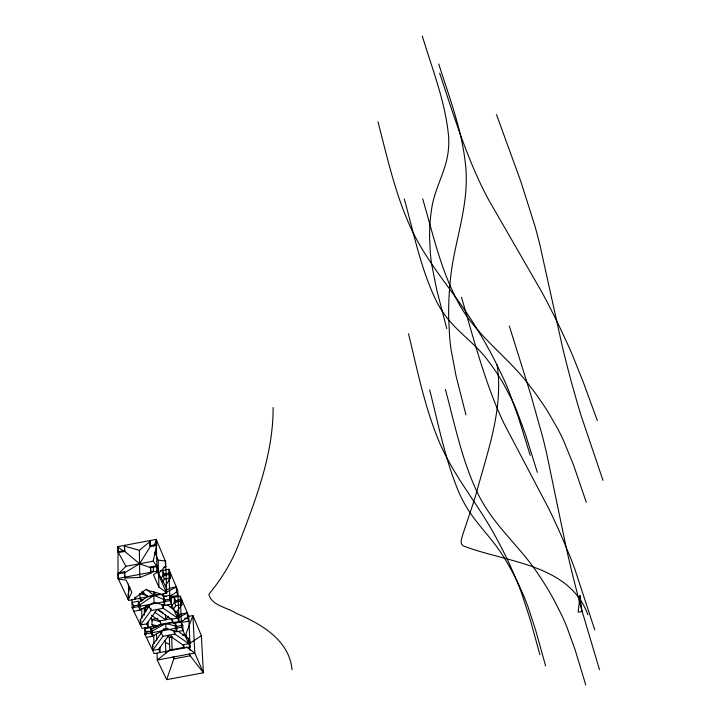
<?xml version="1.0" encoding="UTF-8"?>
<svg xmlns="http://www.w3.org/2000/svg" width="721" height="721" viewBox="0 0 721 721"><rect width="100%" height="100%" fill="white"/><g stroke="black" fill="none" stroke-linecap="round" stroke-linejoin="round"><path stroke-width="1.08" d="M154.763 552.214L158.178 560.154L165.334 560.992L165.506 566.156L158.557 573.528L166.2 587.146L166.38 592.491L158.944 587.155L153.519 574.88L157.385 571.933L157.241 566.553L153.176 561.19L156.655 545.4L156.511 540.209L153.762 545.869M124.391 550.601L118.01 551.808L118.388 552.61L124.76 551.412L124.363 545.391L124.76 551.412L139.577 563.75L150.77 567.769L157.241 566.553L156.89 565.742L150.41 566.958L150.887 573.15L139.784 577.458L124.913 578.035L124.508 571.834L118.028 573.051L118.424 579.26L126.067 580.035L131.844 592.238L128.221 599.656L128.185 594.284L129.825 586.957M188.623 616.365L192.931 615.554L201.366 635.67L203.403 672.783L166.668 679.633L173.833 658.85L173.752 656.615M155.61 592.671L153.852 595.375L140 604.748L140.081 610.083L133.809 611.264M162.613 581.838L164.361 579.134L170.544 577.972L170.354 572.835L164.199 573.988L162.658 570.419L162.82 575.565L164.361 579.134M172.878 622.647L171.373 619.24L157.187 609.425L146.615 623.881L140.424 625.035L140.343 619.727L149.68 605.298M165.289 586.092L170.544 577.972L169.02 574.403L162.82 575.565M176.131 612.499L181.89 604.595L181.665 599.512M184.062 645.926L184.152 648.017L182.719 644.799L168.903 635.201L158.647 649.297L152.627 650.423L162.901 636.319L174.915 634.074L188.749 643.673L188.505 638.445L178.393 631.434M170.58 607.632L175.041 601.512M154.618 612.138L165.641 619.781L168.2 616.266M173.319 609.236L175.879 605.721L181.89 604.595L180.448 601.215L174.419 602.35L174.23 597.249L175.681 600.638L175.762 602.666M152.627 650.423L152.51 645.169L162.108 632.011M160.909 578.476L163.541 574.889M140.424 625.035L151.013 610.588L150.968 608.56M153.176 561.19L125.977 566.309L118.415 573.853L124.886 572.636L139.577 563.75L150.274 546.608L149.806 540.597L150.274 546.608L156.655 545.4L156.313 544.589L149.923 545.788M139.784 577.458L139.36 550.303L150.157 541.408M184.08 647.35L169.768 650.027L157.25 660.03L166.668 679.633M169.39 596.898L176.519 592.004L176.321 586.894L170.255 588.03L166.407 590.111M138.387 602.792L147.661 596.537L160.044 594.212L166.181 596.763M189.614 643.529L201.366 635.67M150.779 572.564L153.6 570.816M179.214 622.611L187.55 617.87L187.316 612.814L181.413 613.922L178.628 615.491M178.078 618.032L187.316 612.814M175.212 623.079L176.69 626.423L176.897 631.686L175.419 628.351L175.212 623.079L181.322 621.935L182.783 625.287L183.008 630.542L176.897 631.686L165.92 628.631L152.473 636.255L146.372 637.4M175.699 626.152L165.758 623.431L152.347 630.974L146.264 632.119L144.678 628.793L150.779 627.649L152.347 630.974L152.473 636.255L150.896 632.939L150.779 627.649M148.193 631.037L146.264 632.119L146.309 634.228M151.077 629.415L159.729 624.557L171.787 622.304L175.78 623.386M165.208 605.37L163.64 601.837L163.469 596.51L169.759 595.33L171.301 598.881L171.49 604.198L165.208 605.37L154.033 602.486L140.081 610.083L138.423 606.568L138.342 601.224L132.06 602.405L133.745 605.919L133.773 608.055M176.321 586.894L162.928 594.167L162.991 596.168M118.001 546.59L156.169 539.398L165.659 561.776L166.713 593.266L128.59 600.422L118.037 578.458L118.001 546.59L118.388 552.61L125.977 566.309M163.757 567.328L165.839 566.931L165.506 566.156M118.037 578.458L157.034 571.122L166.713 593.266M160.116 570.897L168.831 569.257L177.781 590.346L179.051 621.493L142.055 628.415L132.114 607.749L132.033 599.872M141.217 601.413L140.018 598.854L139.937 593.725L143.984 592.959M170.408 597.97L180.232 596.123L188.695 616.085L190.155 646.899L154.168 653.614L144.777 634.083L144.651 627.396M133.745 605.919L138.955 604.946M163.469 596.51L165.037 600.052L170.255 599.07M132.114 607.749L169.949 600.656L179.051 621.493M149.319 607.055L144.299 607.992L145.867 611.345L145.768 606.244L149.752 605.496M175.681 600.638L180.674 599.701M156.493 627.207L153.546 627.757L152.032 624.521L151.915 619.447L157.809 618.339M151.365 615.166L159.62 620.907L171.652 618.654L172.752 621.132M171.373 619.24L177.564 618.086L177.348 612.796L167.326 604.604M184.585 618.429L187.55 617.87L188.938 621.132L183.035 622.241L182.332 620.61M176.69 626.423L182.783 625.287M162.901 629.199L167.939 628.261M144.777 634.083L181.548 627.198L190.155 646.899M167.894 635.985L169.345 637.679L172.616 637.067M182.449 635.228L185.73 634.615L192.931 615.554L194.805 653.019L203.403 672.783L190.191 655.804L189.326 653.83M182.719 644.799L188.749 643.673M190.191 655.804L173.833 658.85L172.932 656.894M139.937 593.725L147.463 595.636M151.915 619.447L160.368 621.772M152.032 624.521L158.395 626.297M124.733 546.203L139.36 550.303M164.018 599.629L153.852 595.375L146.345 589.228M140.018 598.854L142.974 600.115M164.577 640.383L165.497 642.375L169.444 644.466M177.564 618.086L163.361 608.272L161.81 604.811M158.151 609.56L163.64 613.364M145.768 606.244L147.598 607.515M186.279 646.944L194.805 653.019L157.25 660.03L157.079 653.397M118.379 547.401L123.39 551.024M141.83 591.761L147.661 596.537M128.185 594.284L128.554 595.05M140.343 619.727L141.154 621.421M152.51 645.169L153.276 646.773M124.913 578.035L124.508 571.834M146.615 623.881L148.22 627.261L148.111 621.971M158.647 649.297L160.161 652.496L160.017 647.26M138.342 601.224L140 604.748M151.122 617.735L152.663 621.069M148.616 605.397L151.013 610.588L163.361 608.272L163.243 604.225M160.63 631.416L162.901 636.319M160.422 631.398L161.342 633.399M159.62 620.907L161.134 624.206M173.446 630.803L174.915 634.074L174.797 630.965M173.121 621.962L173.851 623.602M150.887 573.15L150.41 566.958M160.359 594.455L160.017 593.689L145.39 589.697L134.584 598.457L134.944 599.223L134.917 597.078M187.46 638.581L185.73 634.615L185.829 636.859M171.183 594.861L171.922 596.582L177.988 595.447L176.519 592.004M174.419 602.35L175.879 605.721M166.2 587.146L166.533 587.921M177.348 612.796L178.835 616.212M188.505 638.445L189.911 641.672M587.894 614.68C568.932 563.669 506.548 562.768 463.053 545.788C459.286 543.156 462.017 537.974 462.792 534.513C467.235 521.067 471.931 507.71 476.058 494.155C487.243 452.283 503.808 408.807 497.084 364.934M496.499 114.576L520.868 181.611L534.865 225.799A236.155 46.667 83.5 0 1 539.696 244.031L562.551 347.45A813.838 303.496 -88.7 0 0 571.942 384.041L577.341 403.102A575.358 197.13 88.4 0 0 581.333 416.323L602.999 480.384M597.367 420.667L583.415 382.572L573.06 356.58A552.403 245.374 43.7 0 0 567.454 343.746L558.946 325.541A744.387 351.659 40.6 0 0 541.462 291.419L487.991 198.69A252.999 69.342 50.1 0 1 479.618 181.89C463.261 146.841 451.86 109.781 439.648 73.154M586.272 502.222L573.456 464.784L563.362 440.143A398.965 313.446 -23.7 0 0 557.594 428.553L548.537 412.8A492.813 382.445 -28.7 0 0 529.223 385.203C511.072 361.14 486.45 342.908 468.56 318.637A268.122 169.886 1.5 0 1 459.656 305.1C441.279 272.132 433.177 234.83 422.704 198.897M438.756 63.989C449.967 99.48 463.873 134.908 466.145 172.427A266.734 152.69 -42.2 0 1 465.937 189.235C463.828 220.968 452.563 251.232 450.084 282.938A728.084 459.322 -12.8 0 0 448.669 317.754L449.589 336.365A550.294 360.752 -16.7 0 0 451.049 349.478L456.069 376.02L465.946 414.899M422.29 36.05C432.348 69.423 445.686 102.427 448.678 137.432A332.309 150.094 25.3 0 1 448.363 149.968C446.398 171.183 433.754 189.542 431.41 210.703A520.039 224.06 41.7 0 0 429.572 237.371L430.329 252.99A429.608 191.182 40.5 0 0 431.726 264.643L436.728 289.806L446.75 328.623M509.323 326.027L530.584 393.981L542.616 436.827A204.413 38.213 82 0 1 546.725 453.806L566.003 546.689A555.612 186.892 83.3 0 0 573.862 579.981L578.359 597.502A424.444 130.24 82.6 0 0 581.676 609.75L599.502 669.719M594.762 629.902L574.898 569.275A416.702 228.079 50.5 0 0 570.275 557.216L563.236 540.191A532.927 312.31 48.7 0 0 548.708 508.53L503.88 423.263A217.841 77.183 52.8 0 1 496.742 407.257C482.07 371.603 472.282 334.211 461.503 297.259M537.334 472.336L525.528 434.529L516.624 410.402A358.824 185.414 -75.6 0 0 511.739 399.506L504.294 385.266A429.157 214.957 -76.8 0 0 489 361.987C476.058 343.701 456.285 331.687 443.604 313.202A309.309 162.396 -56.6 0 1 436.755 301.919C420.875 269.42 413.89 233.55 404.274 198.915M530.223 455.366L518.345 417.135L509.017 391.413A491.974 330.083 19.9 0 0 503.682 378.94L495.309 361.509A638.95 436.367 14.5 0 0 477.401 329.596C460.133 300.63 437.476 275.314 420.442 246.203A256.496 120.209 34 0 1 412.042 230.522C395.658 196.04 387.583 158.467 377.939 121.741M585.758 684.95L575.151 649.891L566.724 626.603A329.281 288.121 -30.3 0 0 561.902 615.581L554.296 600.503A405.4 348.027 -36.7 0 0 538.019 573.871C522.689 550.565 501.374 531.936 486.305 508.44A226.872 165.992 5.5 0 1 478.582 495.075C462.242 461.773 454.942 425.057 445.416 389.448M545.626 665.952L535.712 630.397L528.187 607.271A308.678 168.696 -80.1 0 0 524.05 596.627L517.714 582.46A369.612 195.517 -80.9 0 0 504.655 558.568C493.443 539.362 476.329 524.455 465.351 505.106A245.852 154.303 -61.6 0 1 459.295 493.29C445.227 460.169 438.512 424.561 429.644 389.836M539.93 654.749L529.953 618.78L522.076 594.492A381.121 300.657 28.5 0 0 517.588 582.73L510.522 566.318A478.438 390.611 22.5 0 0 495.399 536.352C480.871 509.269 461.287 485.296 446.993 458.096A220.473 122.723 38 0 1 439.702 442.982C424.84 408.014 417.486 370.531 408.51 333.778M292.068 669.764C289.319 640.023 260.894 623.674 236.118 613.283C227.638 607.479 211.307 605.631 208.892 594.266C220.833 579.729 231.099 563.633 237.984 545.95C254.973 501.663 273.286 455.573 273.124 407.5M189.776 646.872L189.929 650.225M180.232 596.123L181.548 627.198M171.643 635.922L172.157 650.261M168.831 569.257L169.949 600.656M169.345 637.679L169.768 650.027M164.199 573.988L164.262 576.043M165.037 600.052L165.109 602.179M165.469 614.634L165.641 619.781M165.758 623.431L165.92 628.631M165.497 642.375L165.839 653.334M158.178 560.154L158.944 587.155M156.169 539.398L157.034 571.122M156.556 633.48L156.727 640.122M153.33 567.508L153.438 571.717M153.753 591.355L154.033 602.486M153.717 634.841L153.924 643.673M144.29 607.343L144.425 615.139M141.722 608.317L141.884 618.366M128.464 584.064L128.59 600.422M579.999 595.6L578.143 612.219L581.964 611.507L579.999 595.6"/></g></svg>
